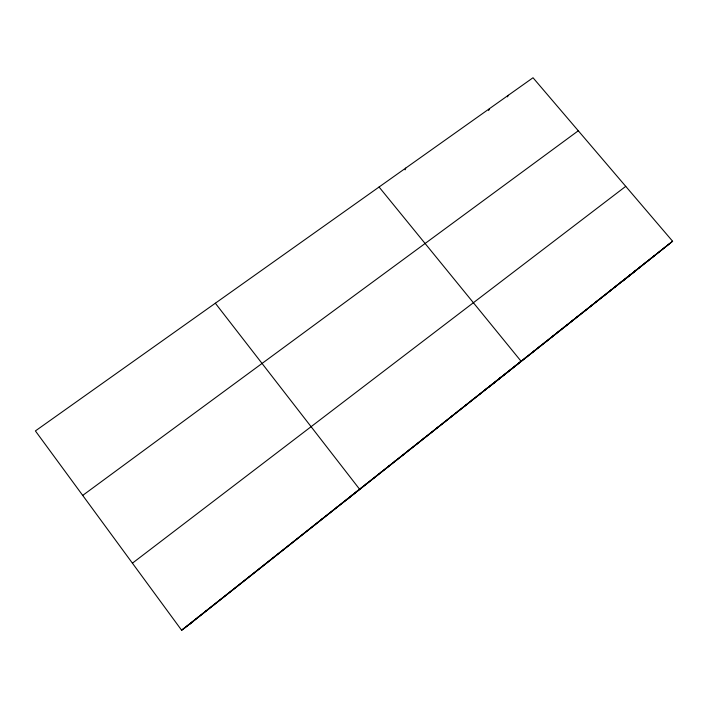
<?xml version="1.0" encoding="UTF-8"?>
<svg xmlns="http://www.w3.org/2000/svg" width="708" height="708" viewBox="0 0 708 708"><rect width="100%" height="100%" fill="white"/><g stroke="black" fill="none" stroke-linecap="round" stroke-linejoin="round"><path stroke-width="1.06" d="M405.1 169.832L405.711 168.097M488.591 110.545L489.547 108.598M507.494 96.863L508.317 95.279M314.387 525.097L314.865 524.69M321.848 519.176L322.397 518.716M329.282 513.291L329.901 512.778M336.689 507.424L337.38 506.857M344.061 501.583L344.814 500.954M351.398 495.768L352.23 495.087M346.991 499.6L359.602 489.237L215.338 303.219M365.992 484.201L366.948 483.422M373.24 478.458L374.267 477.626M380.462 472.74L381.55 471.847M387.648 467.041L388.807 466.103M394.816 461.368L396.038 460.377M401.94 455.722L403.233 454.678M409.047 450.093L410.392 448.996M416.118 444.491L417.525 443.341M423.163 438.907L424.632 437.712M430.172 433.349L431.712 432.11M437.155 427.818L438.756 426.526M444.111 422.304L445.774 420.959M451.04 416.817L452.766 415.428M457.943 411.348L459.722 409.905M464.82 405.905L466.66 404.418M471.661 400.48L473.564 398.949M478.475 395.073L480.44 393.498M485.272 389.701L487.29 388.072M492.033 384.338L494.104 382.665M498.768 379.001L500.901 377.284M488.361 387.577L521.115 361.275L379.063 187.009M525.354 357.929L527.717 356.044M531.876 352.77L534.283 350.832M538.372 347.619L540.832 345.646M544.841 342.495L547.355 340.477M551.284 337.389L553.851 335.327M557.7 332.309L560.32 330.202M564.09 327.238L566.772 325.096M570.462 322.193L573.188 320.007M576.808 317.166L579.587 314.945M583.126 312.157L585.95 309.892M589.419 307.175L592.295 304.865M595.693 302.201L598.623 299.856M601.933 297.254L604.915 294.873M608.163 292.324L611.19 289.899M614.358 287.413L617.438 284.952M620.535 282.519L623.66 280.023M626.686 277.642L629.863 275.102M632.81 272.792L636.032 270.217M638.917 267.951L642.191 265.341M645.006 263.128L648.316 260.482M651.059 258.332L654.422 255.641M622.562 281.226L672.6 241.242L533.018 77.747L35.4 430.924L181.629 630.253L193.213 621.465M181.629 630.253L672.6 241.242M182.452 629.633L669.104 244.039M189.992 623.916L636.687 269.943M132.414 563.17L625.748 186.354M189.744 623.828L190.487 623.27M197.824 617.429L198.488 616.933M205.869 611.057L206.444 610.623M213.878 604.712L214.374 604.34M82.703 495.405L578.294 130.776"/></g></svg>
